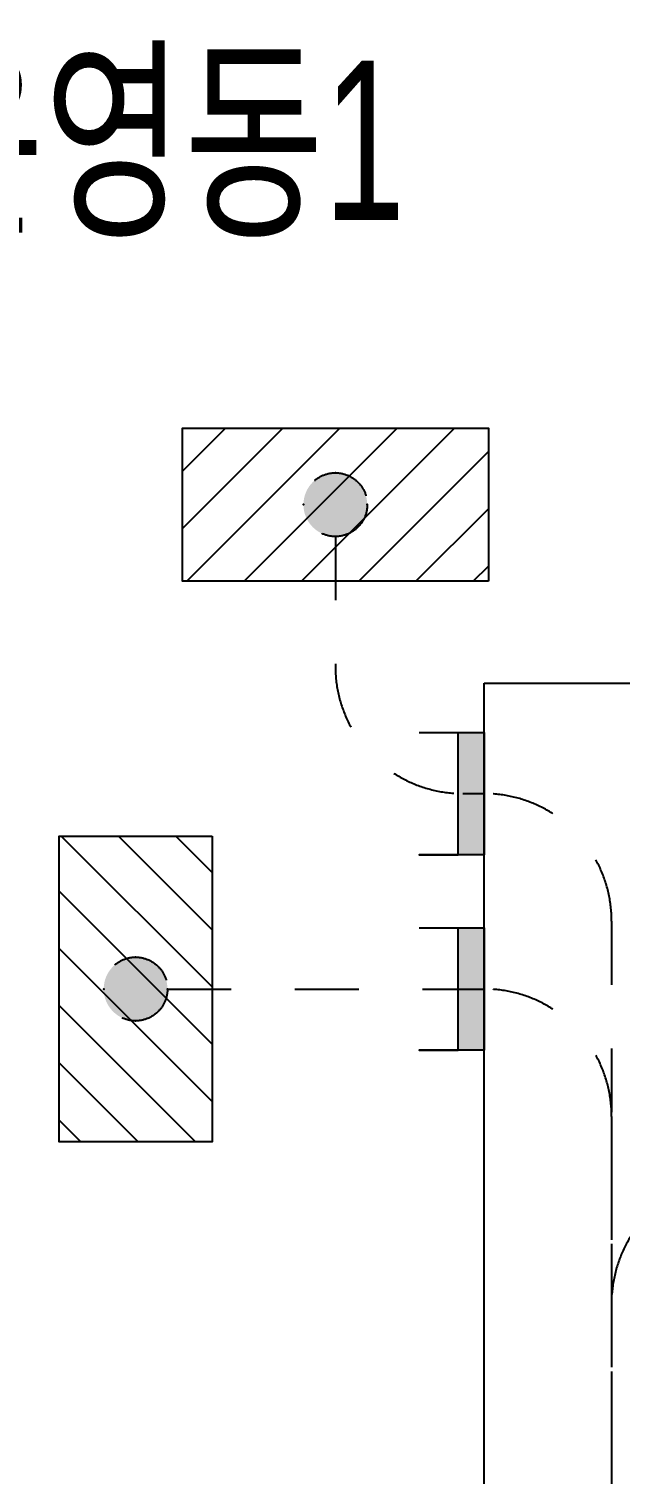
# Model space of a CAD drawing. Header units: millimetres. Extents: x 88028 to 500787, y -530175 to 1035835.
# Drawn here: x 318479 to 319870, y -151512 to -148110 of the extents above; entities that cross this region are included whole.
import ezdxf
from ezdxf.enums import TextEntityAlignment as Align

# ---------------------------------------------------------------- set-up
doc = ezdxf.new("R2010")
doc.units = ezdxf.units.MM
doc.header["$LTSCALE"] = 150
doc.linetypes.add('D1', pattern=[3, 1, -1, 1])
for name, color, linetype in [('------01 Distribution Panel', 3, 'Continuous'), ('-----00 LV_CABLE', 2, 'Continuous'), ('-----26 Electrical Cable Tray_건물(일반)', 20, 'Continuous')]:
    doc.layers.add(name, color=color, linetype=linetype)
doc.styles.add('ELEC', font='')
doc.styles.get('ELEC').set_extended_font_data('Dotum')

# ---------------------------------------------------------------- blocks, each defined once
blk = doc.blocks.new('A02')
h = blk.add_hatch()
h.set_pattern_fill('ANSI31', color=256, scale=25, style=0)
h.set_pattern_definition([(45, (-2000, -19200), (-56.1266, 56.1266), [])])
h.paths.add_polyline_path([(-300, 300), (-300, 0), (300, 0), (300, 300)])
blk.add_lwpolyline([(300, 0), (-300, 0), (-300, 300), (300, 300)], close=True)
blk = doc.blocks.new('O08')
blk.add_hatch(color=256).paths.add_polyline_path([(120, 51), (-120, 51), (-120, 0), (120, 0)])
blk.add_lwpolyline([(120, 127.5), (120, 0), (-120, 0), (-120, 127.5), (-120, 51), (120, 51)])
blk = doc.blocks.new('11')
at = {"linetype": 'D1'}
h = blk.add_hatch(color=256, dxfattribs=at)
edge = h.paths.add_edge_path()
edge.add_arc((0, 0), 75, 0, 360)
blk.add_circle((0, 0), 75, dxfattribs=at)
for p in [(0, 75), (-75, 0), (75, 0), (0, -75)]:
    blk.add_point(p, dxfattribs=at)

msp = doc.modelspace()

# ---------------------------------------------------------------- linework, layer by layer
at = {"layer": '-----00 LV_CABLE', "linetype": 'D1', "elevation": 0}
for points in [[(319200, -149305), (319200, -149610, 0.414214), (319500, -149910), (319550, -149910)], [(319550, -149910), (319550, -149910, -0.414214), (319850, -150210), (319850, -152544.7)], [(318805, -150370), (319550, -150370, -0.414214), (319850, -150670), (319850, -152544.7)], [(320200, -150810), (320150, -150810, 0.414214), (319850, -151110), (319850, -152544.7)]]:
    msp.add_lwpolyline(points, format="xyb", dxfattribs=at)
at = {"layer": '-----26 Electrical Cable Tray_건물(일반)', "elevation": 0}
msp.add_lwpolyline([(319550, -149650), (320150, -149650), (320150, -153200), (319550, -153200)], close=True, dxfattribs=at)

# ---------------------------------------------------------------- block references
at = {"layer": '------01 Distribution Panel', "xscale": 1.2, "yscale": 1.2, "zscale": 1.2}
msp.add_blockref('A02', (319200, -149410), dxfattribs=at)
at = {"layer": '------01 Distribution Panel', "xscale": 1.2, "yscale": 1.2, "zscale": 1.2, "rotation": 90}
msp.add_blockref('A02', (318910, -150370), dxfattribs=at)
at = {"layer": '-----00 LV_CABLE', "linetype": 'D1'}
for p in [(319200, -149230), (318730, -150370)]:
    msp.add_blockref('11', p, dxfattribs=at)
at = {"layer": '-----00 LV_CABLE', "linetype": 'D1', "xscale": 1.2, "yscale": 1.2, "zscale": 1.2, "rotation": 90}
for p in [(319550, -149910), (319550, -150370)]:
    msp.add_blockref('O08', p, dxfattribs=at)

# ---------------------------------------------------------------- wipeouts: each hides what was drawn before it
at = {"color": 1}
msp.add_wipeout([(317068.4, -148635.2), (319584.2, -148635.2), (319584.2, -148110.2), (317068.4, -148110.2)], dxfattribs=at).dxf.layer = '------01 Distribution Panel'

# ---------------------------------------------------------------- next in the draw order: texts
at = {"layer": '------01 Distribution Panel', "style": 'ELEC', "width": 0.7}
msp.add_text('RE-2-운영동1', height=375, dxfattribs=at).set_placement((318326.3, -148372.7), align=Align.MIDDLE_CENTER)

doc.saveas('drawing.dxf')
